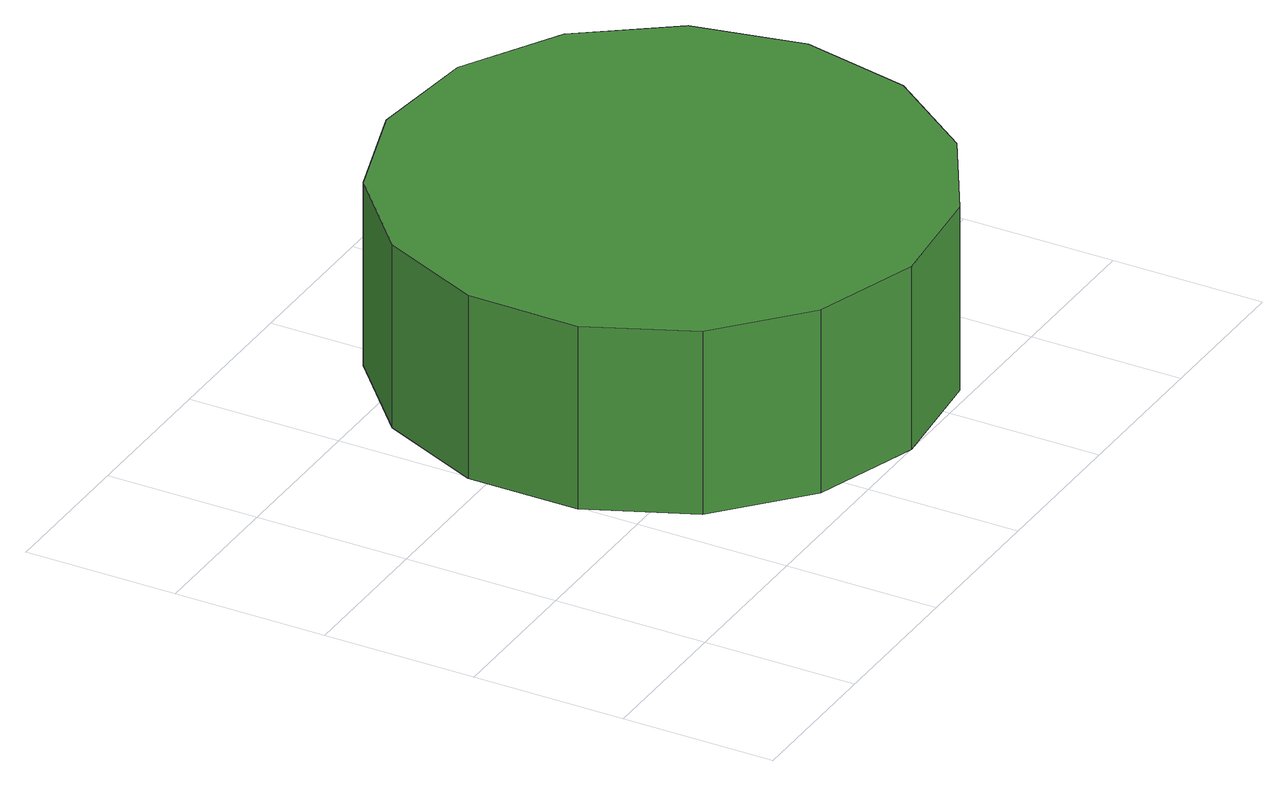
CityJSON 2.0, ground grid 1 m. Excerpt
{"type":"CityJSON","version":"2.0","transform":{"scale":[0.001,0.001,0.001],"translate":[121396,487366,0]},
"CityObjects":{
"tree1":{"type":"SolitaryVegetationObject","attributes":{"function":"something"},"geometry":[{"type":"MultiSurface","lod":"1","boundaries":[[[0,1,2,3,4,5,6,7,8,9,10,11,12,13,14]],[[15,16,17,18,19,20,21,22,23,24,25,26,27,28,29]],[[0,29,28,1]],[[1,28,27,2]],[[2,27,26,3]],[[3,26,25,4]],[[4,25,24,5]],[[5,24,23,6]],[[6,23,22,7]],[[7,22,21,8]],[[8,21,20,9]],[[9,20,19,10]],[[10,19,18,11]],[[11,18,17,12]],[[12,17,16,13]],[[13,16,15,14]],[[14,15,29,0]]]}]}
},
"vertices":[
[4486,1758,1675],[4334,2477,1675],[3902,3072,1675],[3265,3439,1675],[2534,3516,1675],[1835,3289,1675],[1289,2797,1675],[990,2126,1675],[990,1391,1675],[1289,719,1675],[1835,228,1675],[2534,0,1675],[3265,77,1675],[3902,445,1675],[4334,1039,1675],[4334,1039,425],[3902,445,425],[3265,77,425],[2534,0,425],[1835,228,425],[1289,719,425],[990,1391,425],[990,2126,425],[1289,2797,425],[1835,3289,425],[2534,3516,425],[3265,3439,425],[3902,3072,425],[4334,2477,425],[4486,1758,425]
]}
